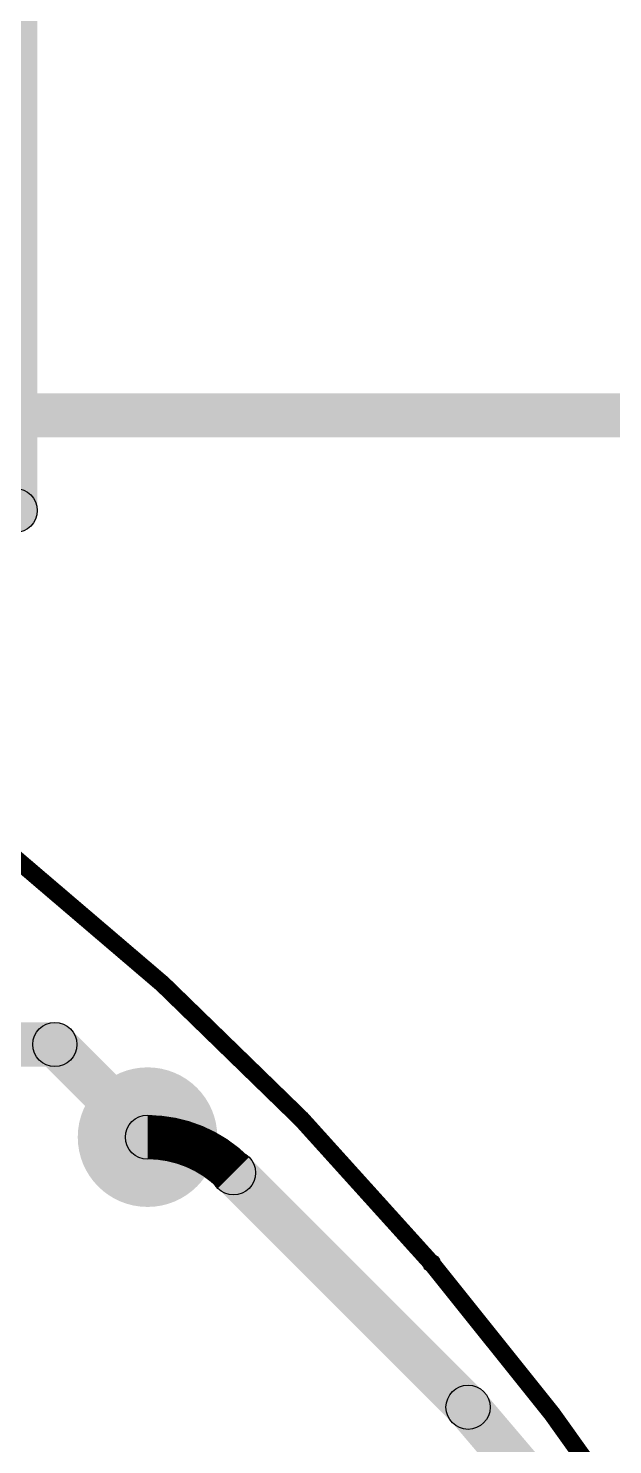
# Model space of a CAD drawing. Header units: millimetres. Extents: x -0.55 to 1.07, y -0.21 to 1.95.
# Drawn here: x 0.592 to 0.7244, y 1.2103 to 1.5312 of the extents above; entities that cross this region are included whole.
import ezdxf

# ---------------------------------------------------------------- set-up
doc = ezdxf.new("R2010")
doc.units = ezdxf.units.MM
doc.header["$MEASUREMENT"] = 0
for name, color, linetype in [('BottomLayer', 5, 'Continuous'), ('BottomSolder', 6, 'Continuous'), ('Mechanical1', 6, 'Continuous'), ('Mechanical2', 216, 'Continuous'), ('TopLayer', 1, 'Continuous'), ('TopOverlay', 2, 'Continuous'), ('TopSolder', 216, 'Continuous'), ('ViaHoleLayer', 16, 'Continuous')]:
    doc.layers.add(name, color=color, linetype=linetype)

msp = doc.modelspace()

# ---------------------------------------------------------------- hatches: boundary and pattern name
at = {"layer": 'BottomLayer'}
h = msp.add_hatch(color=5, dxfattribs=at)
edge = h.paths.add_edge_path()
edge.add_arc((0.619, 1.28), 0.01181, 0, 360)
h = msp.add_hatch(color=5, dxfattribs=at)
edge = h.paths.add_edge_path()
edge.add_arc((0.619, 1.28), 0.005, 0, 360)
h = msp.add_hatch(color=5, dxfattribs=at)
edge = h.paths.add_edge_path()
edge.add_arc((0.63848, 1.27193), 0.005, 0, 360)
h = msp.add_hatch(color=5, dxfattribs=at)
edge = h.paths.add_edge_path()
edge.add_arc((0.63848, 1.27193), 0.005, 0, 360)
for points in [[(0.63494, 1.2684), (0.64201, 1.27547), (0.69513, 1.22235), (0.68806, 1.21527)], [(0.68779, 1.21557), (0.69541, 1.22205), (0.72159, 1.19124), (0.71397, 1.18476)]]:
    msp.add_hatch(color=5, dxfattribs=at).paths.add_polyline_path(points)
h = msp.add_hatch(color=5, dxfattribs=at)
edge = h.paths.add_edge_path()
edge.add_arc((0.6916, 1.21881), 0.005, 0, 360)
h = msp.add_hatch(color=5, dxfattribs=at)
edge = h.paths.add_edge_path()
edge.add_arc((0.6916, 1.21881), 0.005, 0, 360)
at = {"layer": 'BottomSolder'}
h = msp.add_hatch(color=6, dxfattribs=at)
edge = h.paths.add_edge_path()
edge.add_arc((0.619, 1.28), 0.01581, 0, 360)
at = {"layer": 'Mechanical1'}
for points in [[(0.59401, 1.42194), (0.58401, 1.42194), (0.58401, 1.687), (0.59401, 1.687)], [(-0.02119, 1.43849), (-0.02119, 1.44849), (0.84674, 1.44849), (0.84674, 1.43849)], [(0.2899, 1.4385), (0.2899, 1.4485), (1.02674, 1.4485), (1.02674, 1.4385)]]:
    msp.add_hatch(color=6, dxfattribs=at).paths.add_polyline_path(points)
h = msp.add_hatch(color=6, dxfattribs=at)
edge = h.paths.add_edge_path()
edge.add_arc((0.58901, 1.42194), 0.005, 0, 360)
at = {"layer": 'Mechanical2'}
h = msp.add_hatch(color=216, dxfattribs=at)
edge = h.paths.add_edge_path()
edge.add_arc((0.68329, 1.25147), 0.00197, 0, 360)
h = msp.add_hatch(color=216, dxfattribs=at)
edge = h.paths.add_edge_path()
edge.add_arc((0.68329, 1.25147), 0.00197, 0, 360)
at = {"layer": 'TopLayer'}
for points in [[(0.534, 1.296), (0.534, 1.306), (0.598, 1.306), (0.598, 1.296)], [(0.59446, 1.29746), (0.60154, 1.30454), (0.62254, 1.28354), (0.61546, 1.27646)]]:
    msp.add_hatch(color=1, dxfattribs=at).paths.add_polyline_path(points)
h = msp.add_hatch(color=1, dxfattribs=at)
edge = h.paths.add_edge_path()
edge.add_arc((0.598, 1.301), 0.005, 0, 360)
h = msp.add_hatch(color=1, dxfattribs=at)
edge = h.paths.add_edge_path()
edge.add_arc((0.598, 1.301), 0.005, 0, 360)
h = msp.add_hatch(color=1, dxfattribs=at)
edge = h.paths.add_edge_path()
edge.add_arc((0.619, 1.28), 0.01181, 0, 360)
h = msp.add_hatch(color=1, dxfattribs=at)
edge = h.paths.add_edge_path()
edge.add_arc((0.619, 1.28), 0.005, 0, 360)
at = {"layer": 'TopOverlay'}
h = msp.add_hatch(color=2, dxfattribs=at)
edge = h.paths.add_edge_path()
edge.add_arc((0.68329, 1.25147), 0.00197, 0, 360)
h = msp.add_hatch(color=2, dxfattribs=at)
edge = h.paths.add_edge_path()
edge.add_arc((0.68329, 1.25147), 0.00197, 0, 360)
h = msp.add_hatch(color=2, dxfattribs=at)
edge = h.paths.add_edge_path()
edge.add_arc((0.6833, 1.25147), 0.00197, 0, 360)
h = msp.add_hatch(color=2, dxfattribs=at)
edge = h.paths.add_edge_path()
edge.add_arc((0.6833, 1.25147), 0.00197, 0, 360)
h = msp.add_hatch(color=2, dxfattribs=at)
edge = h.paths.add_edge_path()
edge.add_arc((0.68331, 1.25147), 0.00197, 0, 360)
h = msp.add_hatch(color=2, dxfattribs=at)
edge = h.paths.add_edge_path()
edge.add_arc((0.68331, 1.25147), 0.00197, 0, 360)
at = {"layer": 'TopSolder'}
h = msp.add_hatch(color=216, dxfattribs=at)
edge = h.paths.add_edge_path()
edge.add_arc((0.619, 1.28), 0.01581, 0, 360)
at = {"layer": 'ViaHoleLayer'}
h = msp.add_hatch(color=16, dxfattribs=at)
edge = h.paths.add_edge_path()
edge.add_arc((0.619, 1.28), 0.00591, 0, 360)

# ---------------------------------------------------------------- linework, layer by layer
at = {"layer": 'BottomLayer', "const_width": 0.01}
msp.add_lwpolyline([(0.619, 1.28, -0.198912), (0.63848, 1.27193)], format="xyb", dxfattribs=at)
at = {"layer": 'BottomLayer'}
for centre in [(0.619, 1.28), (0.63848, 1.27193), (0.63848, 1.27193), (0.6916, 1.21881), (0.6916, 1.21881)]:
    msp.add_circle(centre, 0.005, dxfattribs=at)
at = {"layer": 'Mechanical1'}
msp.add_circle((0.58901, 1.42194), 0.005, dxfattribs=at)
at = {"layer": 'Mechanical2', "const_width": 0.00394}
for points in [[(0.589, 1.3432, -0.048717), (0.68329, 1.25147)], [(0.68329, 1.25147, -0.041612), (0.75955, 1.14449)]]:
    msp.add_lwpolyline(points, format="xyb", dxfattribs=at)
at = {"layer": 'Mechanical2'}
msp.add_circle((0.68329, 1.25147), 0.00197, dxfattribs=at)
msp.add_circle((0.68329, 1.25147), 0.00197, dxfattribs=at)
at = {"layer": 'TopLayer'}
for centre in [(0.598, 1.301), (0.598, 1.301), (0.619, 1.28)]:
    msp.add_circle(centre, 0.005, dxfattribs=at)
at = {"layer": 'TopOverlay', "const_width": 0.00394}
for points in [[(0.589, 1.3432, -0.048717), (0.68329, 1.25147)], [(0.58901, 1.3432, -0.048716), (0.6833, 1.25147)], [(0.58902, 1.34321, -0.048716), (0.68331, 1.25147)], [(0.68329, 1.25147, -0.041612), (0.75955, 1.14449)], [(0.6833, 1.25147, -0.041612), (0.75956, 1.14449)], [(0.68331, 1.25147, -0.041611), (0.75957, 1.14449)]]:
    msp.add_lwpolyline(points, format="xyb", dxfattribs=at)
at = {"layer": 'TopOverlay'}
for centre in [(0.68329, 1.25147), (0.68329, 1.25147), (0.6833, 1.25147), (0.6833, 1.25147), (0.68331, 1.25147), (0.68331, 1.25147)]:
    msp.add_circle(centre, 0.00197, dxfattribs=at)

doc.saveas('drawing.dxf')
